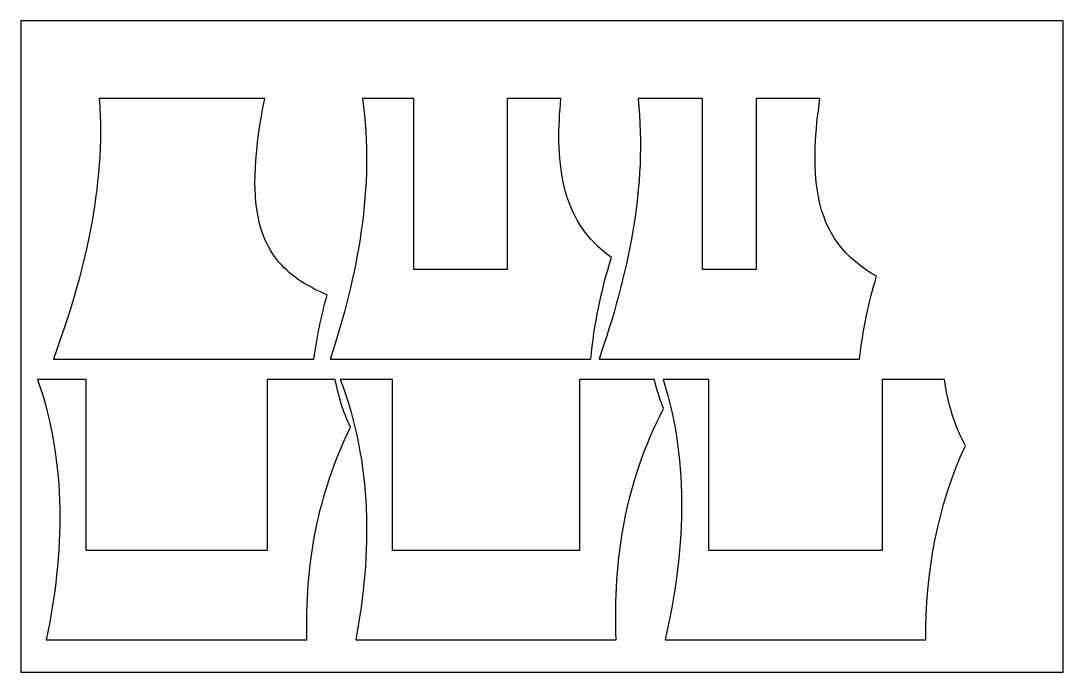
# Model space of a CAD drawing. Header units: inches. Extents: x 64.5 to 96.5, y 0 to 20.
import ezdxf

# ---------------------------------------------------------------- set-up
doc = ezdxf.new("R2010")
doc.units = ezdxf.units.IN
doc.header["$MEASUREMENT"] = 0
doc.layers.add('MATERIAL', color=7, linetype='Continuous')
doc.layers.add('VECTOR CUT', color=1, linetype='Continuous')

msp = doc.modelspace()

# ---------------------------------------------------------------- linework, layer by layer
at = {"layer": 'MATERIAL'}
msp.add_lwpolyline([(64.5, 0), (96.5, 0), (96.5, 20), (64.5, 20)], close=True, dxfattribs=at)
at = {"layer": 'VECTOR CUT'}
for points, knots in [([(71.986, 17.615), (71.784, 16.583), (71.591, 15.276), (71.83, 13.612), (72.03, 13.056), (72.827, 12.125), (73.354, 11.816), (73.903, 11.587), (73.723, 10.939), (73.59, 10.281), (73.5, 9.615), (70.833, 9.615), (68.167, 9.615), (65.5, 9.615), (66.422, 12.115), (67.113, 14.916), (66.909, 17.615), (68.602, 17.615), (70.294, 17.615), (71.986, 17.615)], [22.968684, 22.968684, 22.968684, 22.968684, 26.290456, 26.290456, 28.194287, 28.194287, 30.044581, 30.044581, 30.044581, 32.060997, 32.060997, 32.060997, 40.060997, 40.060997, 40.060997, 48.31722, 48.31722, 48.31722, 53.394352, 53.394352, 53.394352, 53.394352]), ([(81.082, 17.615), (80.998, 16.757), (80.975, 15.801), (81.39, 14.014), (81.852, 13.293), (82.636, 12.728), (82.307, 11.714), (82.1, 10.675), (82, 9.615), (79.333, 9.615), (76.667, 9.615), (74, 9.615), (74.831, 12.144), (75.375, 14.935), (74.99, 17.615), (75.515, 17.615), (76.041, 17.615), (76.566, 17.615), (76.566, 15.865), (76.566, 14.115), (76.566, 12.365), (77.522, 12.365), (78.478, 12.365), (79.434, 12.365), (79.434, 14.115), (79.434, 15.865), (79.434, 17.615), (79.983, 17.615), (80.533, 17.615), (81.082, 17.615)], [10.398691, 10.398691, 10.398691, 10.398691, 12.999303, 12.999303, 15.874596, 15.874596, 15.874596, 19.064896, 19.064896, 19.064896, 27.064896, 27.064896, 27.064896, 35.27816, 35.27816, 35.27816, 36.854943, 36.854943, 36.854943, 42.104943, 42.104943, 42.104943, 44.972029, 44.972029, 44.972029, 50.222029, 50.222029, 50.222029, 51.870719, 51.870719, 51.870719, 51.870719]), ([(89.034, 17.615), (88.895, 16.666), (88.8, 15.549), (89.206, 13.474), (89.778, 12.714), (90.77, 12.157), (90.519, 11.326), (90.349, 10.477), (90.25, 9.615), (87.583, 9.615), (84.917, 9.615), (82.25, 9.615), (83.127, 12.129), (83.744, 14.925), (83.449, 17.615), (84.109, 17.615), (84.769, 17.615), (85.428, 17.615), (85.428, 15.865), (85.428, 14.115), (85.428, 12.365), (85.976, 12.365), (86.524, 12.365), (87.072, 12.365), (87.072, 14.115), (87.072, 15.865), (87.072, 17.615), (87.726, 17.615), (88.38, 17.615), (89.034, 17.615)], [10.712784, 10.712784, 10.712784, 10.712784, 13.600553, 13.600553, 16.995528, 16.995528, 16.995528, 19.597762, 19.597762, 19.597762, 27.597762, 27.597762, 27.597762, 35.829822, 35.829822, 35.829822, 37.808862, 37.808862, 37.808862, 43.058862, 43.058862, 43.058862, 44.701885, 44.701885, 44.701885, 49.951885, 49.951885, 49.951885, 51.914669, 51.914669, 51.914669, 51.914669]), ([(74.151, 8.99), (74.249, 8.484), (74.397, 7.991), (74.617, 7.524), (73.609, 5.464), (73.222, 3.268), (73.281, 0.99), (70.614, 0.99), (67.948, 0.99), (65.281, 0.99), (65.833, 3.639), (65.92, 6.39), (65.012, 8.99), (65.509, 8.99), (66.007, 8.99), (66.504, 8.99), (66.504, 7.24), (66.504, 5.49), (66.504, 3.74), (68.355, 3.74), (70.207, 3.74), (72.058, 3.74), (72.058, 5.49), (72.058, 7.24), (72.058, 8.99), (72.756, 8.99), (73.453, 8.99), (74.151, 8.99)], [10.84299, 10.84299, 10.84299, 10.84299, 12.388585, 12.388585, 12.388585, 19.191137, 19.191137, 19.191137, 27.191137, 27.191137, 27.191137, 35.403397, 35.403397, 35.403397, 36.895499, 36.895499, 36.895499, 42.145499, 42.145499, 42.145499, 47.699247, 47.699247, 47.699247, 52.949247, 52.949247, 52.949247, 55.042237, 55.042237, 55.042237, 55.042237]), ([(83.949, 8.99), (84.023, 8.685), (84.116, 8.386), (84.233, 8.095), (83.075, 5.868), (82.667, 3.477), (82.781, 0.99), (80.114, 0.99), (77.448, 0.99), (74.781, 0.99), (75.284, 3.663), (75.293, 6.406), (74.302, 8.99), (74.84, 8.99), (75.377, 8.99), (75.915, 8.99), (75.915, 7.24), (75.915, 5.49), (75.915, 3.74), (77.826, 3.74), (79.737, 3.74), (81.647, 3.74), (81.647, 5.49), (81.647, 7.24), (81.647, 8.99), (82.415, 8.99), (83.182, 8.99), (83.949, 8.99)], [11.051412, 11.051412, 11.051412, 11.051412, 11.992173, 11.992173, 11.992173, 19.417823, 19.417823, 19.417823, 27.417823, 27.417823, 27.417823, 35.64824, 35.64824, 35.64824, 37.2606, 37.2606, 37.2606, 42.5106, 42.5106, 42.5106, 48.243381, 48.243381, 48.243381, 53.493381, 53.493381, 53.493381, 55.794793, 55.794793, 55.794793, 55.794793]), ([(92.853, 8.99), (92.956, 8.279), (93.152, 7.587), (93.5, 6.954), (92.632, 5.062), (92.269, 3.061), (92.281, 0.99), (89.614, 0.99), (86.948, 0.99), (84.281, 0.99), (84.881, 3.616), (85.046, 6.374), (84.222, 8.99), (84.688, 8.99), (85.154, 8.99), (85.62, 8.99), (85.62, 7.24), (85.62, 5.49), (85.62, 3.74), (87.394, 3.74), (89.168, 3.74), (90.942, 3.74), (90.942, 5.49), (90.942, 7.24), (90.942, 8.99), (91.579, 8.99), (92.216, 8.99), (92.853, 8.99)], [10.660936, 10.660936, 10.660936, 10.660936, 12.820692, 12.820692, 12.820692, 19.007553, 19.007553, 19.007553, 27.007553, 27.007553, 27.007553, 35.206822, 35.206822, 35.206822, 36.605033, 36.605033, 36.605033, 41.855033, 41.855033, 41.855033, 47.177012, 47.177012, 47.177012, 52.427012, 52.427012, 52.427012, 54.337948, 54.337948, 54.337948, 54.337948])]:
    msp.add_open_spline(points, degree=3, knots=knots, dxfattribs=at)

doc.saveas('drawing.dxf')
